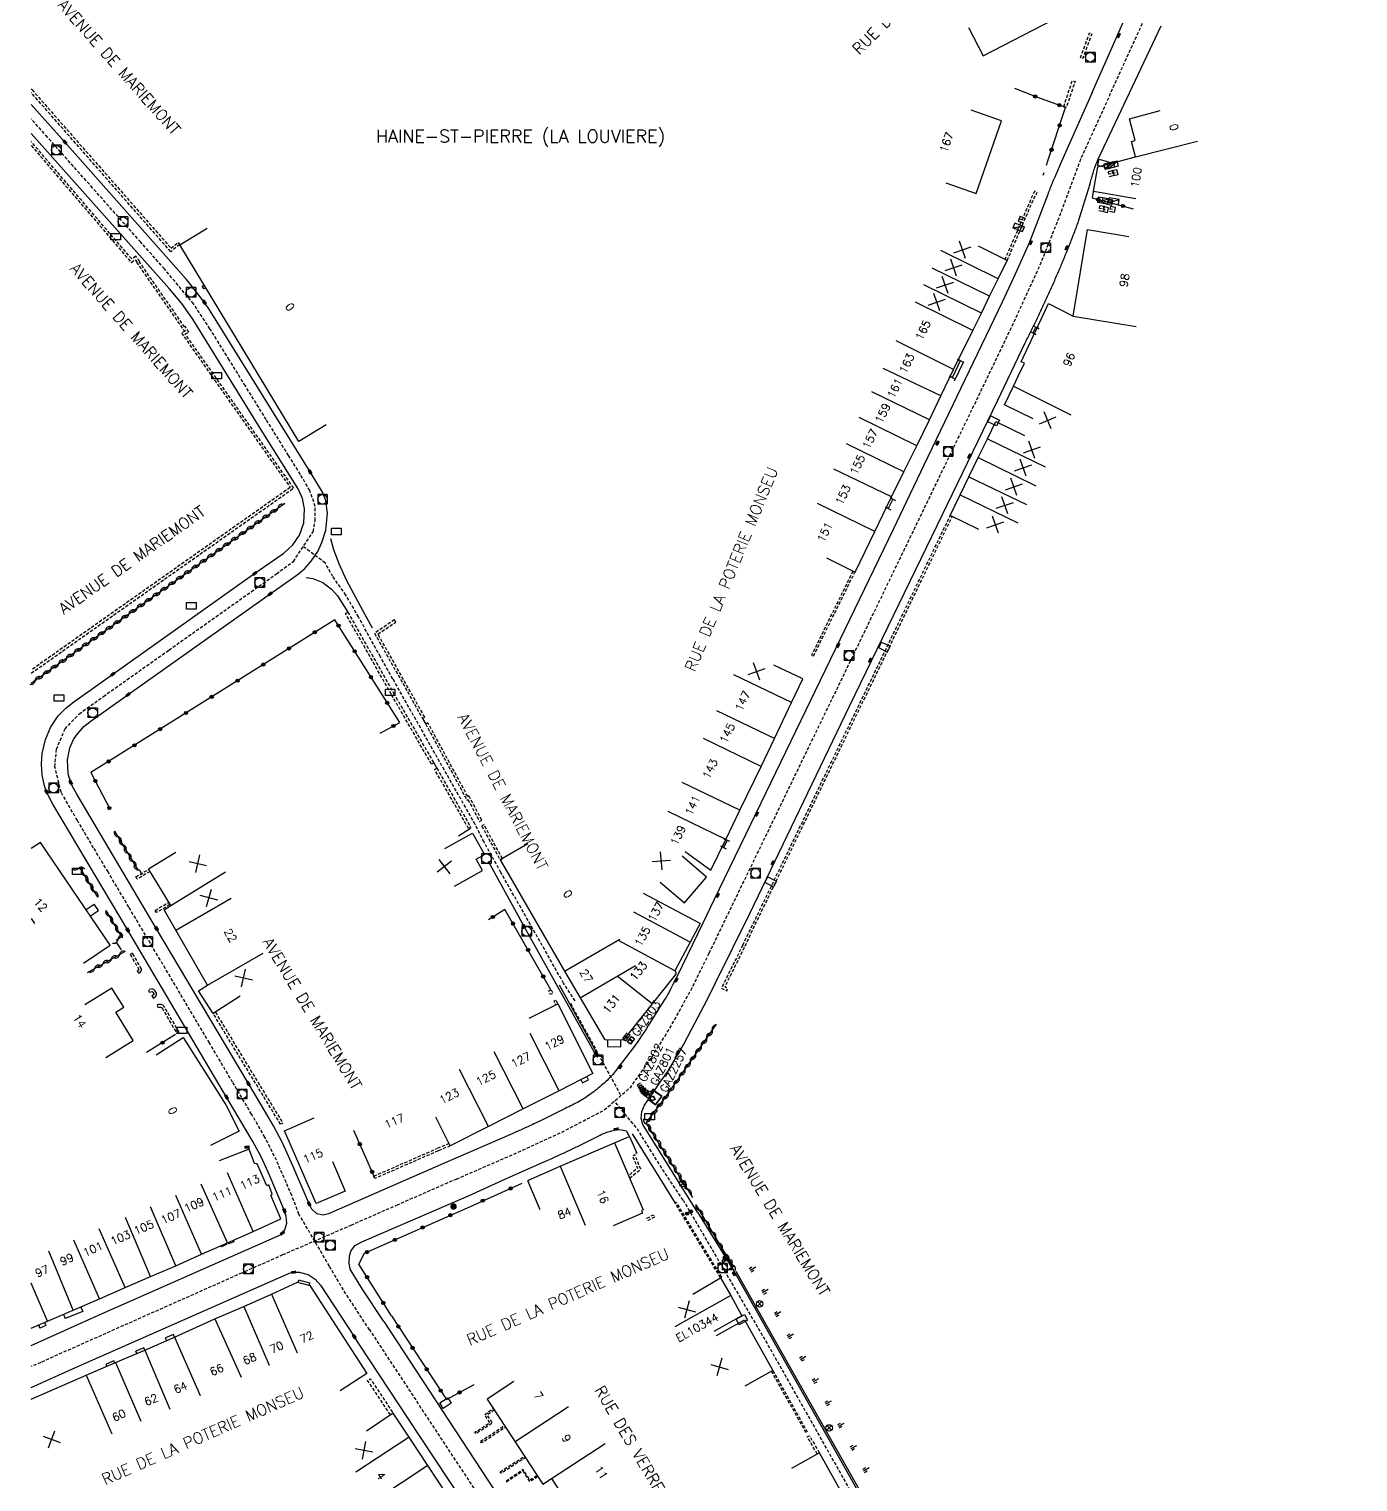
# Model space of a CAD drawing. Header units: millimetres. Extents: x 119599 to 140000, y 124063 to 129001.
# Drawn here: x 138999.7 to 139207.2, y 128293.6 to 128520.5 of the extents above; entities that cross this region are included whole.
import ezdxf
from ezdxf.enums import TextEntityAlignment as Align

# ---------------------------------------------------------------- set-up
doc = ezdxf.new("R2010")
doc.units = ezdxf.units.MM
doc.linetypes.add('DASHED', pattern=[0.75, 0.5, -0.25])
doc.layers.get('0').update_dxf_attribs({"linetype": 'CONTINUOUS'})
for name, color, linetype in [('W0001', 6, 'DASHED'), ('W0008', 7, 'CONTINUOUS'), ('W0017', 7, 'CONTINUOUS'), ('W0100', 7, 'CONTINUOUS'), ('W0105', 7, 'CONTINUOUS'), ('W0112', 1, 'DASHED'), ('W0211', 2, 'CONTINUOUS'), ('W0310', 3, 'CONTINUOUS'), ('W0322', 7, 'CONTINUOUS'), ('W0400', 7, 'CONTINUOUS'), ('W0412', 7, 'CONTINUOUS'), ('W0420', 7, 'CONTINUOUS'), ('W0430', 7, 'CONTINUOUS'), ('W0432', 7, 'CONTINUOUS'), ('W0469', 7, 'CONTINUOUS'), ('W0980', 7, 'CONTINUOUS'), ('W0984', 7, 'CONTINUOUS'), ('W0989', 7, 'CONTINUOUS'), ('W0991', 7, 'CONTINUOUS'), ('W1102', 7, 'CONTINUOUS'), ('W1471', 7, 'CONTINUOUS'), ('W1473', 7, 'CONTINUOUS')]:
    doc.layers.add(name, color=color, linetype=linetype)
doc.styles.get("Standard").update_dxf_attribs({"font": 'romans.shx', "width": 0.85})

# ---------------------------------------------------------------- blocks, each defined once
blk = doc.blocks.new('T1471')
at = {"color": 0, "linetype": 'Continuous', "flags": 128}
blk.add_lwpolyline([(-0.75, -0.5), (-0.75, 0.5), (0.75, 0.5), (0.75, -0.5), (-0.75, -0.5)], dxfattribs=at)
blk = doc.blocks.new('T420')
for p, q in [((0.75, 0.75), (-0.75, 0.75)), ((-0.75, 0.75), (-0.75, -0.75)), ((0.75, 0.75), (0.75, -0.75)), ((0.75, -0.75), (-0.75, -0.75))]:
    blk.add_line(p, q)
blk.add_ellipse((0, 0), major_axis=(-0.53, 0.53), ratio=1, start_param=3.926991, end_param=10.210176)
blk = doc.blocks.new('T400')
for p, q in [((-0.15, 0.3), (0.15, 0.3)), ((-0.15, -0.25), (-0.15, 0.3)), ((-0.15, 0.15), (0.15, 0.15)), ((-0.15, 0), (0.15, 0)), ((0.15, 0.3), (0.15, -0.25)), ((-0.15, -0.15), (0.15, -0.15)), ((-0.15, -0.25), (-0.15, -0.3)), ((-0.15, -0.3), (0.15, -0.3)), ((0.15, -0.3), (0.15, -0.25))]:
    blk.add_line(p, q)
blk = doc.blocks.new('t310o')
at = {"color": 0, "linetype": 'Continuous'}
for centre, start, end in [((-0.5, 0.38), 216.8699, 323.1304), ((0.5, -0.37), 36.8699, 143.1303)]:
    blk.add_arc(centre, 0.625, start, end, dxfattribs=at)
blk = doc.blocks.new('t322o')
at = {"color": 0, "linetype": 'Continuous'}
for radius in [0.25, 0.15]:
    blk.add_circle((0, 0), radius, dxfattribs=at)
blk = doc.blocks.new('t991o')
at = {"color": 0, "linetype": 'Continuous'}
for p, q in [((-1, 1), (1, -1)), ((-1, -1), (1, 1))]:
    blk.add_line(p, q, dxfattribs=at)
blk = doc.blocks.new('T430')
at = {"flags": 128}
for points in [[(0.8, 0.8), (-0.8, 0.8)], [(-0.8, 0.8), (-0.8, 0)], [(0.8, 0.8), (-0.8, 0)], [(-0.8, 0), (0.8, 0)], [(-0.4, 2.1), (0.4, 2.1)], [(-0.4, 2.1), (-0.4, 1.3)], [(-0.4, 1.7), (0, 1.7)], [(-0.4, 1.3), (0.4, 1.3)], [(0.8, 0), (0.8, 0.8)]]:
    blk.add_lwpolyline(points, dxfattribs=at)
blk = doc.blocks.new('t105o')
for p, q in [((-0.5, 0), (0.5, 0)), ((0.5, 0), (0.2, 0.1)), ((0.5, 0), (0.2, -0.1))]:
    blk.add_line(p, q)
blk = doc.blocks.new('T432')
at = {"flags": 128}
for points in [[(0.8, 0.8), (-0.8, 0.8)], [(-0.8, 0.8), (-0.8, 0)], [(0.8, 0.8), (-0.8, 0)], [(-0.8, 0), (0.8, 0)], [(-0.4, 2.1), (-0.4, 1.3)], [(-0.4, 1.3), (0.4, 1.3)], [(-0.39, 2.1), (0.41, 2.1)], [(0, 1.7), (0.4, 1.7)], [(0.4, 1.3), (0.4, 1.7)], [(0.8, 0), (0.8, 0.8)]]:
    blk.add_lwpolyline(points, dxfattribs=at)
blk = doc.blocks.new('t211o')
at = {"color": 0, "linetype": 'Continuous'}
for p, q in [((-0.29, 0.5), (-0.29, 0)), ((0, 1), (0, 0)), ((0.29, 0.5), (0.29, 0))]:
    blk.add_line(p, q, dxfattribs=at)
blk = doc.blocks.new('T412')
for p, q in [((-0.3, 1.2), (0.3, 1.2)), ((-0.3, 1.2), (-0.3, 0.6)), ((-0.3, 0.6), (0.3, 0.6)), ((-0.3, 0.3), (0.3, 0.3)), ((-0.3, -0.3), (-0.3, 0.3)), ((0, 0.9), (0.3, 0.9)), ((0.3, 0.9), (0.3, 0.6)), ((0.3, 0.3), (0.3, -0.3)), ((0.3, -0.3), (-0.3, -0.3))]:
    blk.add_line(p, q)
blk.add_ellipse((0, 0), major_axis=(0.212, 0.212), ratio=1, start_param=5.497787, end_param=11.780972)
blk = doc.blocks.new('T1473')
at = {"color": 0, "linetype": 'Continuous', "const_width": 0.5, "flags": 128}
blk.add_lwpolyline([(-0.25, 0, 1), (0.25, 0, 1)], format="xyb", close=True, dxfattribs=at)
blk = doc.blocks.new('T469')
at = {"color": 0, "linetype": 'Continuous', "flags": 128}
for points in [[(-0.35, 0.35), (0.35, -0.35)], [(-0.35, -0.35), (0.35, 0.35)]]:
    blk.add_lwpolyline(points, dxfattribs=at)
at = {"color": 0, "linetype": 'Continuous'}
blk.add_circle((0, 0), 0.5, dxfattribs=at)

msp = doc.modelspace()

# ---------------------------------------------------------------- linework, layer by layer
at = {"layer": 'W0001', "flags": 128}
for points in [[(139105.9, 128376.17), (139131.69, 128429.47), (139146.42, 128459.94), (139152.97, 128473.57), (139157.71, 128483.9), (139160.77, 128491.57), (139163.95, 128500.14), (139173.49, 128521.21), (139176.53, 128526.88), (139181.48, 128532.77), (139189.56, 128540.93), (139212.1, 128565.82), (139220.59, 128576.43), (139226.67, 128584.53), (139232.63, 128593.32), (139237.21, 128601.84), (139242.12, 128612.41), (139246.57, 128624.1), (139249.18, 128633.96), (139250.22, 128643.98), (139249.73, 128654.85), (139248.15, 128667.47), (139245, 128682.79), (139238.56, 128701.38), (139231.9, 128723.98)], [(139066.43, 128340.87), (139075.58, 128344.86), (139083.21, 128348.37), (139089.47, 128351.63), (139093.64, 128355.24), (139096.6, 128359.38), (139099.67, 128364.29), (139103.24, 128370.74), (139105.9, 128376.17)], [(139084.23, 128368.33), (139092.1, 128353.91)], [(139101.81, 128337.6), (139098.53, 128342.51), (139094.7, 128348.67), (139091.09, 128353.03)], [(139101.81, 128337.6), (139115.12, 128314.89), (139126.14, 128295.38), (139141.04, 128268.64), (139142.45, 128263.82), (139140.28, 128262.66), (139113.78, 128244.5), (139093.03, 128230.28), (139049.68, 128200.41), (139042.73, 128195.55)], [(139052.77, 128317.44), (139072.03, 128288.15), (139087.39, 128264.83), (139099.13, 128247.04), (139104.99, 128238.47)]]:
    msp.add_lwpolyline(points, dxfattribs=at)
at = {"layer": 'W0001'}
for points in [[(139052.85, 128317.32), (139048.76, 128323.56), (139046.57, 128327.27), (139041.82, 128335.39), (139040.7, 128338.29), (139039.8, 128340.37), (139038.3, 128343.8), (139036.5, 128347.42), (139034.42, 128351.01), (139031.46, 128355.99), (139027.82, 128362.14), (139024.4, 128367.91), (139020.14, 128375.1), (139015.26, 128383.33), (139011.99, 128388.84), (139009.74, 128392.61), (139007.2, 128396.88), (139004.66, 128401.28), (139003.69, 128405.25), (139003.93, 128408), (139005.28, 128411.18), (139007.47, 128413.52), (139011.27, 128416.25), (139021.49, 128423.49), (139038.3, 128435.4), (139040.94, 128437.33), (139044.02, 128441.98), (139044.36, 128443.68), (139044.37, 128445.91), (139043.51, 128448.39), (139042.04, 128450.92), (139040.2, 128453.87), (139036.71, 128459.48), (139033.44, 128464.75), (139030.92, 128468.83), (139027.92, 128473.66), (139025.34, 128477.57), (139020.8, 128483.02), (139017.09, 128487.21), (139009.57, 128495.67), (139002.54, 128503.59), (139000, 128506.44)], [(139084.95, 128368.72), (139083.16, 128371.46), (139073.36, 128388.75), (139070.73, 128393.52), (139069.34, 128396.27), (139063.04, 128407.38), (139056.49, 128418.99), (139054.54, 128422.44), (139051.12, 128428.66), (139049.15, 128432.07), (139047.12, 128434.96), (139045.92, 128437.09), (139042.48, 128439.65)], [(139066.43, 128340.87), (139057.24, 128336.85), (139050.02, 128333.67), (139039.27, 128329.02), (139032.89, 128326.2), (139001.47, 128312.24), (139000, 128311.58)]]:
    msp.add_lwpolyline(points, dxfattribs=at)
at = {"layer": 'W0008', "flags": 128}
for points in [[(139165.72, 128510.57), (139171.27, 128523.19)], [(139106.9, 128371.5), (139112.26, 128382.34), (139127.84, 128414.73), (139139.03, 128437.81), (139142.34, 128444.66), (139150.98, 128462.51), (139155.21, 128471.35), (139155.32, 128471.57), (139155.43, 128471.8), (139155.54, 128472.02), (139155.65, 128472.24), (139155.76, 128472.46), (139155.87, 128472.69), (139155.98, 128472.91), (139156.09, 128473.13), (139156.2, 128473.35), (139156.31, 128473.58), (139156.42, 128473.8), (139156.53, 128474.02), (139156.64, 128474.25), (139156.75, 128474.47), (139156.85, 128474.69), (139156.96, 128474.92), (139157.07, 128475.14), (139157.18, 128475.37), (139157.28, 128475.59), (139157.39, 128475.81), (139157.5, 128476.04), (139157.6, 128476.26), (139157.71, 128476.49), (139157.81, 128476.71), (139157.92, 128476.94), (139158.02, 128477.16), (139158.13, 128477.39), (139158.23, 128477.61), (139158.34, 128477.84), (139158.44, 128478.06), (139158.54, 128478.29), (139158.65, 128478.52), (139158.75, 128478.74), (139158.85, 128478.97), (139158.96, 128479.19), (139159.06, 128479.42), (139159.16, 128479.65), (139159.26, 128479.87), (139159.36, 128480.1), (139159.47, 128480.33), (139159.57, 128480.55), (139159.67, 128480.78), (139159.77, 128481.01), (139159.87, 128481.23), (139159.97, 128481.46), (139160.07, 128481.69), (139160.17, 128481.92), (139160.27, 128482.15), (139160.37, 128482.37), (139160.46, 128482.6), (139160.56, 128482.83), (139160.66, 128483.06), (139160.76, 128483.29), (139160.86, 128483.52), (139160.95, 128483.75), (139161.05, 128483.98), (139161.15, 128484.21), (139161.24, 128484.44), (139161.34, 128484.68), (139161.43, 128484.91), (139161.53, 128485.14), (139161.62, 128485.37), (139161.72, 128485.6), (139161.81, 128485.83), (139161.91, 128486.06), (139162, 128486.3), (139162.09, 128486.53), (139162.18, 128486.76), (139162.28, 128486.99), (139162.37, 128487.23), (139162.46, 128487.46), (139162.55, 128487.69), (139162.64, 128487.92), (139162.73, 128488.16), (139162.82, 128488.39), (139162.91, 128488.62), (139163, 128488.86), (139163.08, 128489.09), (139163.17, 128489.33), (139163.26, 128489.56), (139163.35, 128489.79), (139163.43, 128490.03), (139163.52, 128490.26), (139163.61, 128490.5), (139165.41, 128496.33), (139165.47, 128496.56), (139165.53, 128496.8), (139165.59, 128497.03), (139165.66, 128497.26), (139165.73, 128497.5), (139165.8, 128497.73), (139165.87, 128497.96), (139165.94, 128498.19), (139166.01, 128498.42), (139166.09, 128498.65), (139166.16, 128498.88), (139166.24, 128499.1), (139166.31, 128499.31), (139166.39, 128499.53), (139166.48, 128499.74), (139166.56, 128499.96), (139166.65, 128500.17), (139176.5, 128521)], [(139165.73, 128510.58), (139160.74, 128499.3), (139160.63, 128499.06), (139160.52, 128498.82), (139160.41, 128498.58), (139160.3, 128498.34), (139160.19, 128498.1), (139160.08, 128497.86), (139159.98, 128497.61), (139159.87, 128497.37), (139159.78, 128497.15), (139159.68, 128496.92), (139159.59, 128496.7), (139159.5, 128496.47), (139159.4, 128496.24), (139159.31, 128496.02), (139159.22, 128495.79), (139159.13, 128495.56), (139159.04, 128495.34), (139158.95, 128495.11), (139158.87, 128494.88), (139158.78, 128494.65), (139155.93, 128487.18), (139153.71, 128482.21), (139151.65, 128477.82), (139139.45, 128452.35), (139134.62, 128442.34), (139124.78, 128421.97), (139113.17, 128397.96), (139106.64, 128384.43), (139104.9, 128380.84)], [(139104.06, 128335.69), (139095.53, 128349.4), (139095.25, 128350.39), (139095.4, 128351.43), (139095.78, 128352.39), (139097.51, 128354.91), (139097.93, 128355.54), (139098.36, 128356.16), (139098.79, 128356.78), (139099.23, 128357.39), (139099.33, 128357.54), (139099.43, 128357.68), (139099.52, 128357.83), (139099.61, 128357.98), (139100.21, 128358.98), (139100.8, 128359.99), (139101.3, 128360.83), (139101.8, 128361.68), (139101.87, 128361.81), (139103.21, 128364.35), (139105.56, 128368.84), (139106.9, 128371.5), (139106.9, 128371.5)], [(139090.04, 128362.6), (139090.02, 128361.58), (139092.09, 128361.53), (139092.12, 128362.55)], [(139085.86, 128356.4), (139086.1, 128355.91), (139087.04, 128356.38), (139086.8, 128356.87)], [(139096.4, 128353.28), (139097.53, 128352.45), (139098.52, 128353.8), (139097.32, 128354.65)], [(139097.47, 128354.52), (139098.5, 128353.81), (139097.51, 128352.5), (139096.54, 128353.19)], [(139068.31, 128338.26), (139074.35, 128341), (139079.86, 128343.46), (139081.3, 128344.1), (139082.73, 128344.75), (139083.14, 128344.94), (139083.55, 128345.13), (139084.32, 128345.49), (139085.09, 128345.85), (139085.31, 128345.96), (139085.53, 128346.06), (139088.89, 128347.75), (139089.02, 128347.82), (139089.15, 128347.88), (139089.29, 128347.94), (139089.42, 128348), (139089.55, 128348.05), (139089.69, 128348.1), (139089.82, 128348.15), (139089.95, 128348.2), (139090.14, 128348.26), (139090.33, 128348.32), (139090.52, 128348.37), (139090.71, 128348.42), (139090.91, 128348.46), (139091.11, 128348.5), (139091.32, 128348.54), (139091.52, 128348.57), (139091.94, 128348.62), (139092.98, 128348.41), (139093.43, 128347.42)], [(139091.12, 128346.54), (139093.27, 128347.49)], [(139093.49, 128347.42), (139094.61, 128344.94), (139094.39, 128344.84)], [(139093.87, 128347.94), (139100.6, 128337.12)], [(139104.06, 128335.69), (139109.74, 128326.52), (139118.35, 128311.3), (139125.66, 128298.29), (139135.74, 128280.36)], [(139055.09, 128318.6), (139075.39, 128287.67)], [(139070.15, 128286.39), (139060.61, 128300.86), (139051.21, 128315.1), (139050.45, 128316.28)]]:
    msp.add_lwpolyline(points, dxfattribs=at)
at = {"layer": 'W0008'}
for points in [[(139064.76, 128343.44), (139046.42, 128335.44), (139045.6, 128335.24), (139044.62, 128335.42), (139043.83, 128336.15), (139043.41, 128336.99), (139040.84, 128342.93), (139039.24, 128346.51), (139037.82, 128349.18), (139036.44, 128351.56), (139033.91, 128355.78), (139019.58, 128379.97), (139007.11, 128400.96), (139006.4, 128402.27), (139006.16, 128402.83), (139005.78, 128404.15), (139005.68, 128406.34), (139006.02, 128408.2), (139006.61, 128409.54), (139007.05, 128410.22), (139008.2, 128411.56), (139009.36, 128412.45), (139015.13, 128416.54), (139037.32, 128432.25), (139040.3, 128434.37), (139041.72, 128435.37), (139042.72, 128436.23), (139043.73, 128437.36), (139044.76, 128438.89), (139045.4, 128440.3), (139045.99, 128442.21), (139046.26, 128444.83), (139046.04, 128446.83), (139045.5, 128448.15), (139043.55, 128451.31), (139027.94, 128476.48), (139027.05, 128477.78), (139024.95, 128480.52), (139024.24, 128481.38), (139005.26, 128502.8), (139000, 128508.7)], [(139000, 128314.86), (139010.95, 128319.82), (139038.91, 128332.18), (139039.21, 128332.42), (139039.59, 128332.95), (139039.9, 128333.97), (139039.82, 128335.05), (139039.55, 128335.93), (139037.04, 128341.83), (139035.84, 128344.44), (139034.62, 128346.72), (139030.52, 128353.67), (139015.07, 128379.75), (139003.36, 128399.43), (139002.7, 128400.73), (139002.39, 128401.37), (139002.08, 128402.29), (139001.72, 128404.01), (139001.61, 128405.69), (139001.69, 128407.36), (139002.23, 128409.52), (139003.02, 128411.39), (139004.21, 128413.21), (139004.41, 128413.43), (139005.38, 128414.42), (139006.65, 128415.42), (139012.74, 128419.72), (139034.92, 128435.48), (139039.43, 128438.62), (139040.84, 128439.92), (139041.92, 128441.46), (139042.57, 128443.37), (139042.66, 128445.53), (139042.38, 128447.15), (139041.69, 128448.66), (139035.91, 128457.9), (139025.23, 128475.15), (139023.5, 128477.61), (139021.55, 128479.94), (139000, 128504.19)], [(139053.28, 128426.93), (139051.82, 128429.65), (139050.32, 128432.4), (139049.24, 128434.39), (139048.08, 128436.98), (139047.29, 128439.13), (139046.82, 128440.86)], [(139042.92, 128434.84), (139043.99, 128434.66), (139045.56, 128434.03), (139046.92, 128432.98), (139047.82, 128431.98), (139049.44, 128429.4)], [(139071.36, 128390.52), (139076.95, 128380.37), (139082.19, 128370.95)], [(139104.9, 128380.84), (139100.89, 128372.58), (139100.56, 128371.93), (139100.24, 128371.28), (139099.91, 128370.63), (139099.58, 128369.98), (139099.46, 128369.76), (139099.34, 128369.55), (139099.22, 128369.34), (139099.09, 128369.13), (139098.41, 128368.06), (139097.74, 128366.99), (139097.06, 128365.92), (139096.38, 128364.85), (139096.03, 128364.3), (139095.68, 128363.76), (139095.33, 128363.22), (139094.97, 128362.67), (139094.79, 128362.4), (139094.6, 128362.13), (139094.35, 128361.79), (139094.1, 128361.44), (139091.18, 128357.63), (139091.18, 128357.63), (139090.98, 128357.4), (139090.78, 128357.17), (139090.57, 128356.95), (139090.36, 128356.72), (139090.15, 128356.51), (139089.94, 128356.29), (139089.72, 128356.08), (139089.49, 128355.87), (139089.27, 128355.67), (139089.04, 128355.46), (139088.81, 128355.26), (139088.58, 128355.07), (139088.34, 128354.88), (139088.1, 128354.69), (139087.86, 128354.5), (139087.62, 128354.32), (139087.37, 128354.14), (139087.12, 128353.97), (139086.87, 128353.8), (139086.62, 128353.63), (139086.36, 128353.46), (139086.1, 128353.3), (139085.84, 128353.15), (139085.58, 128352.99), (139085.31, 128352.84), (139085.05, 128352.7), (139084.78, 128352.56), (139084.51, 128352.42), (139084.23, 128352.29), (139083.96, 128352.16), (139083.68, 128352.03), (139083.4, 128351.91), (139082.25, 128351.33), (139081.1, 128350.76), (139079.95, 128350.19), (139078.79, 128349.62), (139078.52, 128349.49), (139078.24, 128349.36), (139077.96, 128349.23), (139077.68, 128349.1), (139077.04, 128348.81), (139076.4, 128348.52), (139075.76, 128348.24), (139075.11, 128347.95), (139064.76, 128343.44)], [(139082.19, 128370.95), (139088.33, 128359.97), (139088.61, 128360.12), (139082.51, 128371.13)], [(139055.09, 128318.6), (139051.71, 128323.74), (139049.83, 128326.78), (139049.65, 128327.78), (139049.7, 128328.86), (139049.96, 128329.7), (139050.6, 128330.47), (139051.64, 128331.07), (139068.31, 128338.26)], [(139000, 128308.31), (139006.93, 128311.42), (139040.44, 128326.22), (139041.01, 128326.32), (139041.84, 128326.32), (139043.23, 128325.96), (139044.37, 128325.26), (139045.17, 128324.28), (139050.45, 128316.28)]]:
    msp.add_lwpolyline(points, dxfattribs=at)
at = {"layer": 'W0017', "flags": 128}
msp.add_lwpolyline([(139145.64, 128468.49), (139144.17, 128465.48)], dxfattribs=at)
at = {"layer": 'W0100'}
for p, q in [((139069.49, 128390.83), (139070.81, 128391.56)), ((139070.49, 128389.04), (139069.49, 128390.83)), ((139066.12, 128386.61), (139070.49, 128389.04)), ((139012.61, 128370.71), (139008.35, 128368.09)), ((139014.45, 128367.71), (139012.61, 128370.71)), ((139013.2, 128366.94), (139014.45, 128367.71)), ((139015.93, 128362.5), (139013.2, 128366.94)), ((139011.67, 128359.88), (139015.93, 128362.5))]:
    msp.add_line(p, q, dxfattribs=at)
at = {"layer": 'W0100', "flags": 128}
for points in [[(139146.41, 128520.74), (139148.71, 128516.29), (139161.28, 128522.78), (139158.99, 128527.23)], [(139142.88, 128496.46), (139147.6, 128494.82), (139151.54, 128506.17), (139146.82, 128507.81)], [(139165.95, 128495.17), (139166.6, 128498.95), (139172.49, 128500.5), (139171.86, 128502.93), (139172.44, 128503.09), (139171.54, 128506.47), (139176.37, 128507.76)], [(139165.91, 128495.17), (139172.56, 128494.04)], [(139154.62, 128468.52), (139158.9, 128477.61), (139162.74, 128475.66), (139164.98, 128489.15), (139171.45, 128488.07)], [(139124.21, 128437.87), (139128.7, 128435.68), (139131.8, 128442.01), (139134.39, 128447.41), (139136.31, 128451.33), (139138.31, 128455.39), (139140.3, 128459.47), (139142.11, 128463.19), (139144.07, 128467.32), (139147.07, 128473.38), (139148.42, 128476.12), (139149.7, 128478.74), (139151.04, 128481.45), (139152.47, 128484.35), (139147.98, 128486.56)], [(139156.48, 128472.99), (139156.95, 128473.9)], [(139145.12, 128468.68), (139143.86, 128466.03)], [(139156.51, 128459.61), (139152.01, 128461.8), (139153.41, 128464.68), (139154.19, 128466.27), (139155.14, 128468.28), (139154.63, 128468.52)], [(139148.03, 128442.32), (139143.53, 128444.51), (139145.1, 128447.74), (139146.48, 128450.57), (139147.94, 128453.55), (139149.36, 128456.49), (139150.68, 128459.19), (139155.18, 128457)], [(139134.59, 128447.05), (139133.87, 128445.58)], [(139102.14, 128392.05), (139106.18, 128389.11), (139108.5, 128393.91), (139110.7, 128398.48), (139114, 128405.32), (139116.09, 128409.7), (139118.78, 128415.3), (139120.52, 128419), (139116, 128421.13)], [(139108.7, 128393.81), (139108.14, 128392.61)], [(139098.24, 128387.26), (139102.05, 128384.02), (139105.46, 128388.04), (139101.66, 128391.28)], [(139104.5, 128380.81), (139102.95, 128377.88), (139100.52, 128373.38), (139100.56, 128373.35), (139100.59, 128373.33), (139100.61, 128373.3), (139100.64, 128373.27), (139100.66, 128373.24), (139100.67, 128373.2), (139100.69, 128373.17), (139100.7, 128373.13), (139100.7, 128373.1), (139100.7, 128373.06), (139100.7, 128373.02), (139100.7, 128372.98), (139100.69, 128372.95), (139100.68, 128372.91), (139100.66, 128372.88), (139100.64, 128372.84), (139100.62, 128372.81), (139100.62, 128372.81), (139096.99, 128368.22), (139092.46, 128362.54), (139089.67, 128362.61), (139085.78, 128369.2)], [(139077.8, 128365.99), (139082.27, 128368.23), (139087.73, 128357.35), (139082.44, 128354.66), (139076.85, 128351.83), (139071.42, 128349.08), (139065.46, 128346.07), (139063.21, 128350.53)], [(139079.5, 128336.07), (139077.55, 128340.57), (139077.7, 128340.63), (139077.66, 128340.72), (139082.62, 128342.88), (139091.12, 128346.54), (139095.56, 128336.07), (139095.3, 128335.96), (139095.49, 128335.52), (139090.88, 128333.57)], [(139103.33, 128322.9), (139107.64, 128325.43), (139109.26, 128322.67), (139111.02, 128319.51), (139106.65, 128317.08)], [(139107.02, 128316.46), (139111.39, 128318.9), (139115.82, 128310.98), (139111.46, 128308.54)], [(139075.38, 128309.25), (139071.2, 128306.5), (139079.93, 128293.21), (139081.27, 128294.09), (139085.09, 128288.27), (139087.96, 128283.63), (139086.58, 128282.78), (139088.39, 128279.85), (139092.65, 128282.48)], [(139080.52, 128256.11), (139084.55, 128259.08), (139081.95, 128262.59), (139079.28, 128267.19), (139080.46, 128268), (139077.55, 128272.46), (139074.39, 128277.31), (139071.16, 128282.18), (139068.03, 128286.94), (139064.98, 128291.57), (139061.94, 128296.15), (139059.02, 128300.58), (139056.51, 128304.3), (139052.37, 128301.49)], [(139139.67, 128268.46), (139123.11, 128298.13), (139118.75, 128295.69)]]:
    msp.add_lwpolyline(points, dxfattribs=at)
at = {"layer": 'W0100'}
for points in [[(139046.08, 128458.64), (139041.8, 128456.05), (139023.19, 128486.8), (139027.47, 128489.39)], [(139064.58, 128392.48), (139068.95, 128394.91), (139070.81, 128391.56)], [(139008.18, 128374.59), (139012.32, 128377.39), (139001.45, 128393.45), (139000, 128392.49)], [(139077.57, 128393.22), (139073.25, 128390.71), (139083.31, 128373.35), (139085.75, 128369.18)], [(139032.62, 128369.41), (139028.4, 128366.73), (139026.14, 128370.27), (139027.54, 128371.14), (139022.59, 128379.72), (139020.77, 128382.91), (139021.79, 128383.62), (139018.31, 128389.3), (139022.58, 128391.91)], [(139019.52, 128360.27), (139023.74, 128362.96), (139030.4, 128352.48), (139032.47, 128348.34), (139028, 128346.1)], [(139047.05, 128343.6), (139049.02, 128339), (139044.49, 128337.07), (139039.58, 128348.42), (139044.17, 128350.41)], [(139000, 128317.59), (139002.56, 128318.7), (139006.57, 128320.37), (139010.68, 128322.18), (139014.66, 128323.95), (139018.65, 128325.66), (139022.57, 128327.34), (139026.61, 128329.12), (139030.63, 128330.92), (139034.64, 128332.66), (139039, 128334.65), (139037.43, 128338.35), (139037.65, 128338.5), (139037.09, 128339.97), (139036.8, 128339.83), (139035.31, 128343.25), (139034.89, 128343.31), (139034.03, 128345.53), (139029.37, 128343.71)], [(139000, 128306.47), (139008.56, 128310.23), (139013.14, 128312.22), (139017.72, 128314.16), (139022.36, 128316.2), (139028.7, 128319.06), (139033.21, 128320.99), (139037.51, 128322.89), (139041.61, 128324.77), (139043.53, 128324.25), (139052.43, 128310.49), (139048.24, 128307.78)]]:
    msp.add_lwpolyline(points, dxfattribs=at)
at = {"layer": 'W0105'}
for p, q in [((139061.11, 128412.82), (139061.61, 128411.93)), ((139062.86, 128405.88), (139063.35, 128405.04)), ((139008.56, 128382.95), (139009.85, 128383.82)), ((139010.5, 128382.83), (139009.85, 128383.82)), ((139009.23, 128381.97), (139010.5, 128382.83)), ((139013.23, 128377.93), (139014.05, 128376.66)), ((139030.74, 128330.97), (139030.84, 128330.74)), ((139031.66, 128331.05), (139030.84, 128330.74)), ((139031.54, 128331.32), (139031.66, 128331.05)), ((139029.6, 128330.46), (139029.67, 128330.3)), ((139030.5, 128330.64), (139029.67, 128330.3)), ((139030.42, 128330.83), (139030.5, 128330.64)), ((139041.69, 128324.75), (139041.79, 128325.1)), ((139043.54, 128324.6), (139041.79, 128325.1)), ((139043.45, 128324.27), (139043.54, 128324.6)), ((139005.05, 128319.74), (139005.31, 128319.11)), ((139008.04, 128320.21), (139005.31, 128319.11)), ((139007.74, 128320.89), (139008.04, 128320.21)), ((139001.13, 128318.08), (139001.34, 128317.59)), ((139002.29, 128317.99), (139001.34, 128317.59)), ((139002.07, 128318.49), (139002.29, 128317.99)), ((139022.2, 128316.57), (139020.98, 128316.07)), ((139021.15, 128315.67), (139020.98, 128316.07)), ((139022.37, 128316.2), (139022.2, 128316.57)), ((139017.57, 128314.52), (139016.32, 128313.99)), ((139016.47, 128313.63), (139016.32, 128313.99)), ((139017.72, 128314.16), (139017.57, 128314.52)), ((139012.92, 128312.5), (139011.68, 128311.96)), ((139011.82, 128311.64), (139011.68, 128311.96)), ((139013.06, 128312.18), (139012.92, 128312.5))]:
    msp.add_line(p, q, dxfattribs=at)
at = {"layer": 'W0112'}
for p, q in [((139015.69, 128484.57), (139000, 128502.89)), ((139026.7, 128480.26), (139026.99, 128480.53)), ((139027.02, 128479.9), (139026.7, 128480.26)), ((139027.24, 128480.11), (139027.02, 128479.9)), ((139049.44, 128429.41), (139056.6, 128416.77)), ((139056.74, 128428.21), (139053.63, 128426.11)), ((139053.63, 128426.11), (139061.11, 128412.82)), ((139056.6, 128416.77), (139062.86, 128405.88)), ((139063.34, 128405.05), (139068.66, 128395.81)), ((139068.22, 128400.15), (139070.01, 128396.74)), ((139068.66, 128395.81), (139068.32, 128395.61)), ((139070.37, 128396.02), (139073.24, 128390.72)), ((139073.24, 128390.72), (139073.59, 128390.91)), ((139016.36, 128388.07), (139018.35, 128389.24)), ((139016.56, 128387.73), (139016.36, 128388.07)), ((139018.55, 128388.9), (139016.56, 128387.73)), ((139019.36, 128382.83), (139021.45, 128384.08)), ((139021.45, 128384.08), (139021.66, 128383.74)), ((139017.23, 128373.68), (139015.81, 128376.15)), ((139018.91, 128370.56), (139018.32, 128370.43)), ((139019.91, 128368.12), (139019.67, 128368.06)), ((139028.42, 128366.72), (139028.76, 128366.93)), ((139038.94, 128349.42), (139028.42, 128366.72)), ((139053.51, 128341.33), (139063.34, 128345.62)), ((139063.56, 128345.28), (139053.67, 128340.96)), ((139053.67, 128340.96), (139053.51, 128341.33))]:
    msp.add_line(p, q, dxfattribs=at)
at = {"layer": 'W0112', "flags": 128}
for points in [[(139163.9, 128516), (139165.32, 128519.88), (139165.68, 128519.75), (139164.26, 128515.87)], [(139161.29, 128508.36), (139162.64, 128512.44), (139163.05, 128512.3), (139161.7, 128508.23)], [(139156.73, 128495.14), (139156.68, 128494.95), (139156.6, 128494.94), (139152.1, 128484.51), (139152.46, 128484.35), (139156.86, 128494.57), (139156.98, 128494.57), (139157.11, 128495.03)], [(139128.34, 128435.8), (139121.88, 128422.67), (139122.18, 128422.52), (139128.65, 128435.65)], [(139081.21, 128370.44), (139081.48, 128369.87), (139081.11, 128369.7), (139080.85, 128370.27)], [(139107.86, 128325.56), (139100.77, 128337.23), (139100.56, 128337.1), (139107.64, 128325.43)], [(139096.17, 128334.76), (139097.18, 128335.28), (139097.37, 128334.93), (139096.35, 128334.4)], [(139121.03, 128301.28), (139115.63, 128310.87), (139115.82, 128310.98), (139121.22, 128301.38)], [(139056.1, 128304.03), (139052.53, 128309.42), (139052.94, 128309.69), (139056.51, 128304.3)], [(139072.33, 128304.82), (139071.21, 128304), (139072.03, 128302.74), (139069.45, 128301.1), (139069.3, 128301.33), (139071.64, 128302.82), (139070.83, 128304.07), (139072.17, 128305.04)], [(139070.16, 128299.92), (139073.94, 128302.35), (139074.1, 128302.1), (139070.33, 128299.66)], [(139122.79, 128297.94), (139121.23, 128300.59), (139121.55, 128300.78), (139123.11, 128298.13)], [(139073.26, 128295.16), (139076.98, 128297.54), (139077.13, 128297.31), (139073.41, 128294.92)], [(139074.26, 128293.6), (139076.79, 128295.28), (139077.84, 128293.64), (139079.12, 128294.45), (139079.04, 128294.58), (139077.89, 128293.85), (139076.84, 128295.5), (139074.18, 128293.73)]]:
    msp.add_lwpolyline(points, close=True, dxfattribs=at)
at = {"layer": 'W0112'}
for points in [[(139000, 128511.13), (139000.13, 128510.98), (139021.83, 128486.26)], [(139023.18, 128486.81), (139021.78, 128485.71), (139000, 128510.53)], [(139000, 128502.28), (139015.61, 128484.04), (139016.25, 128484.45), (139016.48, 128484.12), (139016.44, 128484.04), (139023.86, 128473.38), (139023.94, 128473.44), (139024.03, 128473.3), (139023.47, 128473), (139040.44, 128448.88)], [(139021.83, 128486.26), (139022.93, 128487.13), (139023.18, 128486.81)], [(139000, 128419.88), (139040.99, 128448.79), (139024.05, 128472.86), (139024.61, 128473.16), (139024.04, 128474.01), (139023.96, 128473.95), (139016.9, 128484.09), (139016.94, 128484.17), (139016.35, 128484.99), (139015.69, 128484.57)], [(139040.44, 128448.88), (139000, 128420.37)], [(139056.25, 128416.57), (139049.09, 128429.22), (139049.44, 128429.41)], [(139054.15, 128425.98), (139056.96, 128427.87), (139056.74, 128428.21)], [(139061.11, 128412.82), (139061.46, 128413.01), (139054.15, 128425.98)], [(139062.86, 128405.88), (139062.51, 128405.68), (139056.25, 128416.57)], [(139068.2, 128400.62), (139061.96, 128412.13), (139061.61, 128411.94)], [(139061.61, 128411.94), (139068.06, 128400.05), (139068.22, 128400.15)], [(139068.32, 128395.61), (139063, 128404.85), (139063.34, 128405.05)], [(139070.01, 128396.74), (139070.37, 128396.93), (139068.37, 128400.72), (139068.2, 128400.62)], [(139073.59, 128390.91), (139070.72, 128396.21), (139070.37, 128396.02)], [(139021.66, 128383.74), (139019.56, 128382.49), (139019.36, 128382.83)], [(139015.81, 128376.15), (139015.46, 128375.96), (139016.81, 128373.6), (139016.81, 128373.59), (139016.76, 128373.5)], [(139016.76, 128373.5), (139016.56, 128373.36), (139016.79, 128373.03)], [(139016.79, 128373.03), (139017.07, 128373.23), (139017.2, 128373.46), (139017.23, 128373.68)], [(139018.32, 128370.43), (139018.41, 128370.04), (139018.89, 128370.15), (139018.9, 128370.14), (139018.98, 128370.08), (139019.17, 128369.78), (139019.17, 128369.77), (139019.13, 128369.69)], [(139019.13, 128369.69), (139018.81, 128369.42), (139019.07, 128369.12)], [(139019.07, 128369.12), (139019.45, 128369.43), (139019.58, 128369.69), (139019.56, 128369.91), (139019.28, 128370.36), (139019.09, 128370.5), (139018.91, 128370.56)], [(139019.67, 128368.06), (139019.76, 128367.67), (139019.96, 128367.72), (139020.22, 128367.73), (139020.33, 128367.68), (139020.43, 128367.59)], [(139023.1, 128363.78), (139020.75, 128367.84), (139020.55, 128368.03), (139020.29, 128368.13), (139019.91, 128368.12)], [(139020.43, 128367.59), (139022.76, 128363.58), (139023.1, 128363.78)], [(139028.76, 128366.93), (139039.28, 128349.62), (139038.94, 128349.42)]]:
    msp.add_lwpolyline(points, dxfattribs=at)
at = {"layer": 'W0112', "flags": 128}
for points in [[(139158.61, 128499.24), (139158.76, 128499.68)], [(139158.05, 128497.66), (139158.22, 128498.08)], [(139111.14, 128377.41), (139113.02, 128381.26), (139120.3, 128396.32), (139133.37, 128423.33), (139143.38, 128444.14), (139143.53, 128444.51)], [(139111.5, 128377.24), (139113.33, 128381.12), (139120.6, 128396.17), (139133.68, 128423.18), (139143.84, 128444.3), (139143.86, 128444.35)], [(139111.14, 128377.41), (139107.81, 128370.69), (139108.64, 128370.28), (139108.81, 128370.64), (139108.35, 128370.87), (139111.5, 128377.24)], [(139082.27, 128368.23), (139082.02, 128368.81), (139081.65, 128368.65), (139081.91, 128368.05)], [(139065.28, 128346.42), (139063.34, 128345.62)], [(139065.46, 128346.07), (139063.56, 128345.28)], [(139093.47, 128341.01), (139095.11, 128342.37), (139095.22, 128342.42), (139094.27, 128344.65), (139093.9, 128344.49), (139094.72, 128342.57), (139093.31, 128341.39)]]:
    msp.add_lwpolyline(points, dxfattribs=at)
at = {"layer": 'W0211', "flags": 128}
msp.add_lwpolyline([(139110.05, 128326.48), (139118.54, 128311.45), (139136.04, 128280.53)], dxfattribs=at)
at = {"layer": 'W0310'}
for p, q in [((139000, 128418.3), (139039.62, 128446.44)), ((139013.01, 128395.21), (139016.68, 128389.07)), ((139014.67, 128376.43), (139008.72, 128373.1))]:
    msp.add_line(p, q, dxfattribs=at)
for points in [[(139010.4, 128384.9), (139007.85, 128389.11), (139007.54, 128389.35), (139007.15, 128389.38)], [(139011.66, 128382.82), (139014.12, 128378.71), (139013.27, 128378.13)]]:
    msp.add_lwpolyline(points, dxfattribs=at)
at = {"layer": 'W0310', "flags": 128}
for points in [[(139103.36, 128338), (139096.07, 128349.67), (139099.19, 128353.75), (139107.04, 128365.05)], [(139103.83, 128336.87), (139109.66, 128327.09)]]:
    msp.add_lwpolyline(points, dxfattribs=at)
at = {"layer": 'W0322'}
for p, q in [((139068.6, 128395.63), (139066.74, 128394.42)), ((139022.52, 128363.43), (139018.02, 128360.62)), ((139050.36, 128348.5), (139053.58, 128341.23))]:
    msp.add_line(p, q, dxfattribs=at)
at = {"layer": 'W0322', "flags": 128}
for points in [[(139158.74, 128499.73), (139161.57, 128508.23), (139157.09, 128509.85), (139153.67, 128511.2)], [(139165.89, 128495.13), (139165.74, 128494.1), (139172.14, 128492.42)], [(139069.07, 128336.82), (139076.69, 128340.21)], [(139056.25, 128319.51), (139064.88, 128306.43), (139069.18, 128308.79)]]:
    msp.add_lwpolyline(points, dxfattribs=at)
at = {"layer": 'W0322'}
for points in [[(139054.51, 128410.5), (139057.55, 128412.17), (139047.41, 128428.21), (139009.33, 128404.36), (139012.3, 128398.61)], [(139081.17, 128370.42), (139073.98, 128382.97), (139071.4, 128381.37)], [(139056.25, 128319.51), (139051.19, 128327.57), (139052.03, 128329.28), (139069.07, 128336.82)]]:
    msp.add_lwpolyline(points, dxfattribs=at)
at = {"layer": 'W1102'}
for p, q in [((139021.79, 128383.62), (139030.32, 128388.83)), ((139022.59, 128379.72), (139031.25, 128384.72)), ((139000, 128381.54), (139000.49, 128380.81)), ((139083.31, 128373.35), (139091.96, 128378.36)), ((139027.54, 128371.14), (139036.2, 128376.14)), ((139085.75, 128369.18), (139094.38, 128374.23)), ((139030.63, 128330.92), (139026.54, 128340.05)), ((139034.64, 128332.66), (139030.65, 128341.84)), ((139026.61, 128329.12), (139022.59, 128338.28)), ((139022.57, 128327.34), (139018.62, 128336.54)), ((139018.65, 128325.66), (139014.7, 128334.85)), ((139010.68, 128322.18), (139006.65, 128331.34)), ((139014.66, 128323.95), (139010.6, 128333.09)), ((139006.57, 128320.37), (139002.72, 128329.6)), ((139002.56, 128318.7), (139000, 128324.6)), ((139037.51, 128322.89), (139041.55, 128313.74)), ((139033.21, 128320.99), (139037.15, 128311.8)), ((139028.7, 128319.06), (139032.8, 128309.94)), ((139022.36, 128316.2), (139026.39, 128307.05)), ((139017.72, 128314.16), (139021.62, 128304.95)), ((139013.14, 128312.22), (139017.13, 128303.04)), ((139008.56, 128310.23), (139012.58, 128301.07))]:
    msp.add_line(p, q, dxfattribs=at)
at = {"layer": 'W1102', "flags": 128}
for points in [[(139172.49, 128500.5), (139182.17, 128502.98)], [(139151.04, 128481.45), (139142.08, 128485.89)], [(139149.7, 128478.74), (139140.72, 128483.14)], [(139148.42, 128476.12), (139139.44, 128480.52)], [(139147.07, 128473.38), (139138.12, 128477.82)], [(139162.74, 128475.66), (139172.6, 128474.02)], [(139144.07, 128467.32), (139135.11, 128471.77)], [(139142.11, 128463.19), (139133.07, 128467.48)], [(139140.3, 128459.47), (139131.3, 128463.84)], [(139153.41, 128464.68), (139162.37, 128460.25)], [(139138.31, 128455.39), (139129.35, 128459.81)], [(139136.31, 128451.33), (139127.33, 128455.72)], [(139149.36, 128456.49), (139158.36, 128452.11)], [(139147.94, 128453.55), (139156.92, 128449.16)], [(139134.39, 128447.41), (139125.38, 128451.75)], [(139146.48, 128450.57), (139155.47, 128446.2)], [(139145.1, 128447.74), (139154.1, 128443.36)], [(139131.8, 128442.01), (139122.81, 128446.4)], [(139118.78, 128415.3), (139109.76, 128419.62)], [(139116.09, 128409.7), (139107.07, 128414)], [(139114, 128405.32), (139105, 128409.67)], [(139110.7, 128398.48), (139101.7, 128402.83)], [(139108.5, 128393.91), (139099.5, 128398.27)], [(139104.5, 128380.81), (139095.66, 128385.48)], [(139102.95, 128377.88), (139094.11, 128382.55)], [(139100.52, 128373.38), (139091.72, 128378.14)], [(139096.99, 128368.22), (139091.51, 128372.55)], [(139082.44, 128354.66), (139077.93, 128363.58)], [(139076.85, 128351.83), (139072.33, 128360.75)], [(139071.42, 128349.08), (139066.9, 128358)], [(139082.62, 128342.88), (139086.51, 128333.66)], [(139109.26, 128322.67), (139100.52, 128317.81)], [(139075.57, 128299.86), (139083.93, 128305.34)], [(139059.02, 128300.58), (139050.68, 128295.07)], [(139081.27, 128294.09), (139089.63, 128299.58)], [(139061.94, 128296.15), (139053.6, 128290.64)]]:
    msp.add_lwpolyline(points, dxfattribs=at)

# ---------------------------------------------------------------- block references
at = {"layer": 'W0105'}
for p, rotation in [((139156.95, 128473.9), 332.2254723191418), ((139156.48, 128472.99), 331.2751774072709), ((139145.12, 128468.68), 151.5728162617383), ((139143.86, 128466.03), 152.7063352135304), ((139134.59, 128447.05), 152.2602252241819), ((139133.87, 128445.58), 151.9743454696209), ((139108.14, 128392.61), 152.4835326404094), ((139108.7, 128393.81), 153.77911868267)]:
    msp.add_blockref('t105o', p, dxfattribs=dict(at, rotation=rotation))
at = {"layer": 'W0211'}
for p, rotation in [((139112.29, 128326.6), 299.4500293766829), ((139114.25, 128323.11), 299.4500293766829), ((139116.22, 128319.63), 299.4500293766829), ((139118.19, 128316.15), 299.4500293766829), ((139120.15, 128312.66), 299.4500293766829), ((139122.12, 128309.18), 299.5087726787689), ((139124.09, 128305.7), 299.5087726787689), ((139126.06, 128302.22), 299.5087726787689), ((139128.03, 128298.74), 299.5087726787689), ((139130, 128295.26), 299.5087726787689)]:
    msp.add_blockref('t211o', p, dxfattribs=dict(at, rotation=rotation))
at = {"layer": 'W0310'}
for p, rotation in [((139036.08, 128443.93), 35.38058431344532), ((139037.3, 128444.79), 35.38058431344532), ((139038.53, 128445.66), 35.38058431344532), ((139032.41, 128441.32), 35.38058431344532), ((139033.64, 128442.19), 35.38058431344532), ((139034.86, 128443.06), 35.38058431344532), ((139029.97, 128439.58), 35.38058431344532), ((139031.19, 128440.45), 35.38058431344532), ((139026.3, 128436.98), 35.38058431344532), ((139027.52, 128437.85), 35.38058431344532), ((139028.74, 128438.71), 35.38058431344532), ((139023.85, 128435.24), 35.38058431344532), ((139025.07, 128436.11), 35.38058431344532), ((139020.18, 128432.63), 35.38058431344532), ((139021.4, 128433.5), 35.38058431344532), ((139022.63, 128434.37), 35.38058431344532), ((139016.51, 128430.03), 35.38058431344532), ((139017.74, 128430.9), 35.38058431344532), ((139018.96, 128431.77), 35.38058431344532), ((139014.07, 128428.29), 35.38058431344532), ((139015.29, 128429.16), 35.38058431344532), ((139010.4, 128425.69), 35.38058431344532), ((139011.62, 128426.55), 35.38058431344532), ((139012.84, 128427.42), 35.38058431344532), ((139007.95, 128423.95), 35.38058431344532), ((139009.17, 128424.82), 35.38058431344532), ((139004.28, 128421.34), 35.38058431344532), ((139005.51, 128422.21), 35.38058431344532), ((139006.73, 128423.08), 35.38058431344532), ((139000.61, 128418.74), 35.38058431344532), ((139001.84, 128419.61), 35.38058431344532), ((139003.06, 128420.48), 35.38058431344532), ((139013.52, 128394.35), 300.8565485048553), ((139014.29, 128393.06), 300.8565485048553), ((139015.06, 128391.77), 300.8565485048553), ((139015.83, 128390.49), 300.8565485048553), ((139016.6, 128389.2), 300.8565485048553), ((139007.36, 128389.37), 175.2853030477878), ((139008.33, 128388.32), 121.2171581932662), ((139009.11, 128387.04), 121.2171581932662), ((139009.89, 128385.75), 121.2171581932662), ((139012.17, 128381.96), 300.8120275016791), ((139012.94, 128380.68), 300.8120275016791), ((139013.53, 128378.3), 214.6845059129663), ((139013.71, 128379.39), 300.8120275016791), ((139013.8, 128375.94), 209.2284898968788), ((139009.87, 128373.74), 209.2284898968788), ((139011.18, 128374.48), 209.2284898968788), ((139012.49, 128375.21), 209.2284898968788), ((139106.38, 128364.1), 55.21386799973538), ((139105.53, 128362.87), 55.21386799973538), ((139103.81, 128360.41), 55.21386799973538), ((139104.67, 128361.64), 55.21386799973538), ((139102.1, 128357.94), 55.21386799973538), ((139102.96, 128359.17), 55.21386799973538), ((139100.39, 128355.48), 55.21386799973538), ((139101.25, 128356.71), 55.21386799973538), ((139098.65, 128353.04), 52.59420485550967), ((139099.53, 128354.25), 55.21386799973538), ((139096.82, 128350.66), 52.59420485550967), ((139097.73, 128351.85), 52.59420485550967), ((139096.21, 128349.45), 121.9665547677372), ((139097, 128348.18), 121.9665547677372), ((139097.8, 128346.91), 121.9665547677372), ((139098.59, 128345.63), 121.9665547677372), ((139099.39, 128344.36), 121.9665547677372), ((139100.18, 128343.09), 121.9665547677372), ((139100.98, 128341.82), 121.9665547677372), ((139101.77, 128340.54), 121.9665547677372), ((139102.56, 128339.27), 121.9665547677372), ((139104.34, 128336.02), 300.8221334353598), ((139105.37, 128334.3), 300.8221334353598), ((139106.39, 128332.58), 300.8221334353598), ((139107.42, 128330.86), 300.8221334353598), ((139108.44, 128329.14), 300.8221334353598), ((139109.47, 128327.43), 300.8221334353598)]:
    msp.add_blockref('t310o', p, dxfattribs=dict(at, rotation=rotation))
at = {"layer": 'W0322'}
for p, rotation in [((139156.83, 128509.96), 158.4846686590013), ((139160.59, 128508.59), 160.1295813897153), ((139160.64, 128505.43), 71.61507010064355), ((139159.38, 128501.63), 71.61507010064355), ((139166.67, 128493.86), 345.3300194918884), ((139170.53, 128492.85), 345.3300194918884), ((139044.3, 128426.27), 212.0566288476321), ((139047.99, 128427.3), 122.2959465989145), ((139040.27, 128423.74), 212.0566288476321), ((139050.52, 128423.29), 122.2959465989145), ((139036.25, 128421.22), 212.0566288476321), ((139053.06, 128419.27), 122.2959465989145), ((139032.22, 128418.7), 212.0566288476321), ((139028.2, 128416.18), 212.0566288476321), ((139055.6, 128415.26), 122.2959465989145), ((139024.17, 128413.66), 212.0566288476321), ((139020.14, 128411.14), 212.0566288476321), ((139056.59, 128411.64), 28.76296266280331), ((139016.12, 128408.62), 212.0566288476321), ((139012.09, 128406.1), 212.0566288476321), ((139010.01, 128403.04), 297.3441065299631), ((139012.19, 128398.83), 297.3441065299631), ((139072.11, 128381.81), 211.765529538404), ((139075.25, 128380.77), 119.8153696146092), ((139077.61, 128376.65), 119.8153696146092), ((139079.97, 128372.52), 119.8153696146092), ((139020.51, 128362.17), 211.9540244942648), ((139051.32, 128346.33), 293.9339904470998), ((139053.25, 128341.99), 293.9339904470998), ((139070.53, 128337.5), 23.69648576979846), ((139074.88, 128339.41), 23.69648576979846), ((139065.48, 128335.23), 23.87951240750701), ((139061.13, 128333.31), 23.87951240750701), ((139056.79, 128331.38), 23.87951240750701), ((139052.45, 128329.46), 23.87951240750701), ((139052.46, 128325.55), 122.1539731576786), ((139054.99, 128321.53), 122.1539731576786), ((139057.35, 128317.85), 303.4060298976598), ((139059.56, 128314.51), 303.4060298976598), ((139061.76, 128311.17), 303.4060298976598), ((139063.96, 128307.83), 303.4060298976598), ((139066.92, 128307.55), 28.7794714175224)]:
    msp.add_blockref('t322o', p, dxfattribs=dict(at, rotation=rotation))
for p in [(139102.46, 128335.47), (139103.03, 128335.83)]:
    msp.add_blockref('t322o', p, dxfattribs=at)
at = {"layer": 'W0400'}
for p, rotation in [((139169.85, 128519.5), 336.2699378983572), ((139005.26, 128502.8), 221.5497861080872), ((139156.09, 128487.14), 339.0905932873047), ((139161.78, 128486.29), 158.1592081875537), ((139027.05, 128477.78), 214.5623195808293), ((139141.56, 128455.83), 334.3973994534623), ((139146.56, 128453.74), 154.1731206871249), ((139043.55, 128451.31), 211.6827491629495), ((139034.92, 128435.48), 305.3857641230039), ((139037.32, 128432.25), 125.2908567287507), ((139126.02, 128424.24), 334.2162374378823), ((139131.06, 128421.87), 154.1422583309047), ((139012.74, 128419.72), 305.2083227816634), ((139015.13, 128416.54), 125.3411951262874), ((139002.39, 128401.37), 25.11589180076622), ((139006.16, 128402.83), 203.4684170153216), ((139113.32, 128397.9), 334.1829924323106), ((139115.86, 128390.25), 154.3220470601834), ((139107.21, 128385.21), 334.2372730924615), ((139015.07, 128379.75), 30.63879194037743), ((139019.58, 128379.97), 210.6373722078288), ((139076.95, 128380.37), 28.84583720040628), ((139100.75, 128371.97), 153.7330283286445), ((139088.23, 128360.45), 28.95180923532209), ((139101, 128360.62), 149.4725469637311), ((139091.97, 128358.41), 142.5856869246905), ((139033.91, 128355.78), 211.0123501119735), ((139030.52, 128353.67), 30.506871560783), ((139097.11, 128354.6), 146.3440011741969), ((139091.38, 128348.69), 98.55723183824428), ((139033.72, 128345.87), 90), ((139039.55, 128335.93), 17.42227354227873), ((139043.41, 128336.99), 206.5133861816803), ((139039.21, 128332.42), 307.9569783868018), ((139108.34, 128328.44), 212.0431735580995), ((139041.01, 128326.32), 99.56013525333393), ((139109.82, 128326.07), 209.4982664109849), ((139050.45, 128316.28), 33.42507839609868)]:
    msp.add_blockref('T400', p, dxfattribs=dict(at, rotation=rotation))
at = {"layer": 'W0412'}
for p, rotation in [((139093.55, 128362.34), 52.34282761839714), ((139093.82, 128362.74), 51.67524972171641), ((139095.45, 128354.67), 26.27322069495985), ((139095.65, 128354.41), 26.27322069495985), ((139095.97, 128354.16), 26.27322069495985), ((139096.34, 128353.89), 26.27322069495985), ((139097.04, 128353.45), 26.27322069495985)]:
    msp.add_blockref('T412', p, dxfattribs=dict(at, rotation=rotation))
at = {"layer": 'W0420'}
for p in [(139165.42, 128516.08), (139003.92, 128501.57), (139014.33, 128490.38), (139158.45, 128486.31), (139024.95, 128479.34), (139143.23, 128454.48), (139045.49, 128447.03), (139035.67, 128434.02), (139127.74, 128422.63), (139127.76, 128422.63), (139009.59, 128413.69), (139003.48, 128401.95), (139071.09, 128390.93), (139113.13, 128388.61), (139018.18, 128377.94), (139077.4, 128379.56), (139088.54, 128359.48), (139032.91, 128354.13), (139091.89, 128351.25), (139044.94, 128331.75), (139046.72, 128330.52), (139033.92, 128326.82), (139107.98, 128326.96), (139108.69, 128327.43)]:
    msp.add_blockref('T420', p, dxfattribs=at)
at = {"layer": 'W0430', "rotation": 339.0905932892992}
msp.add_blockref('T430', (139154.1, 128489.14), dxfattribs=at)
at = {"layer": 'W0432'}
for p, rotation in [((139168.3, 128499.54), 193.2169303048407), ((139168.88, 128499.67), 194.1967058634894), ((139167.46, 128494.09), 171.4731204720956), ((139168.17, 128493.93), 168.0655090309577), ((139169.17, 128493.98), 170.6351679811715)]:
    msp.add_blockref('T432', p, dxfattribs=dict(at, rotation=rotation))
at = {"layer": 'W0469'}
for p in [(139101.76, 128340.17), (139113.78, 128321.39), (139124.64, 128302.01)]:
    msp.add_blockref('T469', p, dxfattribs=at)
at = {"layer": 'W0991'}
for p, rotation in [((139145.47, 128485.99), 63.81358942420743), ((139144.1, 128483.2), 63.68293991004764), ((139142.77, 128480.51), 63.89600353173733), ((139141.46, 128477.83), 63.87786713842158), ((139158.79, 128459.37), 67.58941322578585), ((139156.31, 128454.77), 64.00080924171853), ((139154.95, 128451.96), 64.08151378202723), ((139153.5, 128448.99), 63.9511215725725), ((139152.09, 128446.09), 64.09274070177788), ((139150.61, 128443.06), 64.05964391251699), ((139113.32, 128420.14), 64.75873561697675), ((139026.02, 128390.11), 121.4629683880072), ((139064.52, 128389.66), 262.7655777279346), ((139098.42, 128390.57), 49.63176074057719), ((139027.76, 128384.78), 119.6561917965788), ((139033.17, 128372.26), 122.4958706468534), ((139102.41, 128320.51), 300.3561423481647), ((139107.5, 128311.52), 299.2452113134204), ((139003.18, 128300.22), 23.71323417771812), ((139051.96, 128298.52), 304.0066690162178)]:
    msp.add_blockref('t991o', p, dxfattribs=dict(at, rotation=rotation))
at = {"layer": 'W1471'}
for p, rotation in [((139167.41, 128499.47), 345.3185993234698), ((139150.34, 128459.28), 154.1731206889168), ((139133.27, 128423.95), 154.1422583302381), ((139115.5, 128387.29), 154.3220470631059), ((139110.99, 128318.91), 29.49826640962531), ((139064.71, 128305.89), 213.1346994310352)]:
    msp.add_blockref('T1471', p, dxfattribs=dict(at, rotation=rotation))
for p in [(139013.17, 128488.07), (139028.96, 128466.36), (139047.65, 128442.01), (139025.01, 128430.4), (139056.06, 128416.87), (139004.34, 128416.01), (139007.21, 128388.95), (139023.56, 128364.12), (139096.62, 128350.62)]:
    msp.add_blockref('T1471', p, dxfattribs=at)
at = {"layer": 'W1473'}
msp.add_blockref('T1473', (139065.97, 128336.58), dxfattribs=at)

# ---------------------------------------------------------------- texts
at = {"layer": 'W0980'}
msp.add_text('HAINE-ST-PIERRE (LA LOUVIERE)', height=2, dxfattribs=at).set_placement((139076.43, 128503.61), align=Align.MIDDLE)
at = {"layer": 'W0984'}
for s, rotation, p in [('GAZ803', 54.6787, (139096.07, 128365.97)), ('GAZ802', 64.2329, (139096.76, 128359.08)), ('GAZ801', 64.2329, (139098.57, 128358.49)), ('GAZ2257', 64.2329, (139100.31, 128357.91)), ('EL10344', 29.209, (139104.02, 128317.69))]:
    msp.add_text(s, height=1.25, rotation=rotation, dxfattribs=at).set_placement(p, align=Align.MIDDLE)
at = {"layer": 'W0989'}
for s, rotation, p in [('RUE DE LA POTERIE MONSEU', 44.9676, (139140.8, 128529.04)), ('AVENUE DE MARIEMONT', 311.5574, (139013.74, 128514.55)), ('AVENUE DE MARIEMONT', 311.5574, (139015.65, 128473.36)), ('RUE DE LA POTERIE MONSEU', 67.597, (139109.36, 128436.13)), ('AVENUE DE MARIEMONT', 35.1919, (139015.72, 128437.57)), ('AVENUE DE MARIEMONT', 297.7119, (139073.68, 128401.37)), ('AVENUE DE MARIEMONT', 301.3038, (139043.91, 128366.7)), ('AVENUE DE MARIEMONT', 301.5683, (139116.97, 128334.47)), ('RUE DE LA POTERIE MONSEU', 23.6546, (139083.81, 128322.49)), ('RUE DE LA POTERIE MONSEU', 23.8335, (139026.8, 128300.76)), ('RUE DES VERRERIES', 300.576, (139094.78, 128298.07))]:
    msp.add_text(s, height=1.75, rotation=rotation, dxfattribs=at).set_placement(p, align=Align.MIDDLE)
at = {"layer": 'W0991'}
for s, height, rotation, p in [('167', 1.25, 70.8631, (139142.96, 128502.79)), ('0', 1.25, 284.7362, (139178.5, 128505.14)), ('100', 1.25, 80.3441, (139172.59, 128497.31)), ('98', 1.25, 80.5488, (139170.76, 128481.26)), ('0', 1.25, 306.0117, (139040.41, 128477.08)), ('165', 1.25, 63.6009, (139139.3, 128473.46)), ('163', 1.25, 64.6086, (139136.76, 128468.26)), ('96', 1.25, 66.8088, (139162.11, 128468.87)), ('161', 1.25, 64.0853, (139134.91, 128464.39)), ('159', 1.25, 64.0749, (139133.01, 128460.49)), ('157', 1.25, 63.7157, (139131.04, 128456.46)), ('155', 1.25, 63.9496, (139129.06, 128452.44)), ('153', 1.25, 64.3097, (139126.79, 128447.75)), ('151', 1.25, 63.9444, (139123.96, 128441.92)), ('147', 1.25, 64.3714, (139111.12, 128415.53)), ('145', 1.25, 64.511, (139108.73, 128410.52)), ('143', 1.25, 64.2406, (139106.05, 128404.94)), ('141', 1.25, 64.2331, (139103.3, 128399.24)), ('139', 1.25, 64.2005, (139101.04, 128394.56)), ('0', 1.25, 300.3496, (139083.82, 128385.39)), ('12', 1.25, 311.0957, (139001.46, 128383.72)), ('137', 1.25, 61.606, (139097.58, 128382.62)), ('22', 1.249, 300.0137, (139031.13, 128378.93)), ('135', 1.25, 61.606, (139095.48, 128378.77)), ('133', 1.25, 51.5147, (139094.85, 128373.36)), ('27', 1.249, 300.3496, (139086.7, 128372.59)), ('131', 1.25, 51.5147, (139090.62, 128368.25)), ('14', 1.25, 301.5553, (139007.56, 128365.55)), ('129', 1.25, 26.8461, (139081.72, 128362.19)), ('127', 1.25, 26.8461, (139076.47, 128359.49)), ('125', 1.25, 26.8461, (139071.02, 128356.67)), ('123', 1.25, 26.8461, (139065.28, 128353.82)), ('0', 1.25, 116.5503, (139022.08, 128351.56)), ('117', 1.249, 23.5965, (139056.71, 128349.93)), ('115', 1.25, 23.1806, (139044, 128344.47)), ('113', 1.25, 24.5116, (139034.12, 128340.4)), ('109', 1.249, 24.1579, (139025.42, 128336.83)), ('111', 1.25, 23.4777, (139029.8, 128338.55)), ('16', 1.25, 292.9738, (139089.26, 128338.12)), ('107', 1.25, 23.6917, (139021.81, 128335.01)), ('84', 1.25, 23.3765, (139083.3, 128335.54)), ('105', 1.25, 23.2074, (139017.57, 128333.33)), ('101', 1.249, 23.9492, (139009.63, 128329.93)), ('103', 1.25, 23.2293, (139013.93, 128331.71)), ('99', 1.25, 23.7722, (139005.56, 128328.33)), ('97', 1.249, 22.6563, (139001.69, 128326.49)), ('70', 1.25, 23.7994, (139038.32, 128314.61)), ('72', 1.249, 24.606, (139043.02, 128316.2)), ('68', 1.25, 23.2159, (139034.11, 128312.82)), ('66', 1.25, 24.2586, (139028.96, 128311.09)), ('64', 1.249, 23.7636, (139023.31, 128308.32)), ('62', 1.25, 22.9816, (139018.72, 128306.41)), ('7', 1.25, 303.2772, (139079.24, 128307.02)), ('60', 1.25, 26.1689, (139013.7, 128303.97)), ('9', 1.25, 303.2772, (139083.6, 128300.37)), ('4', 1.25, 303.4213, (139054.64, 128294.51)), ('11', 1.25, 303.2772, (139089.04, 128295.03))]:
    msp.add_text(s, height=height, rotation=rotation, dxfattribs=at).set_placement(p, align=Align.MIDDLE)

doc.saveas('drawing.dxf')
